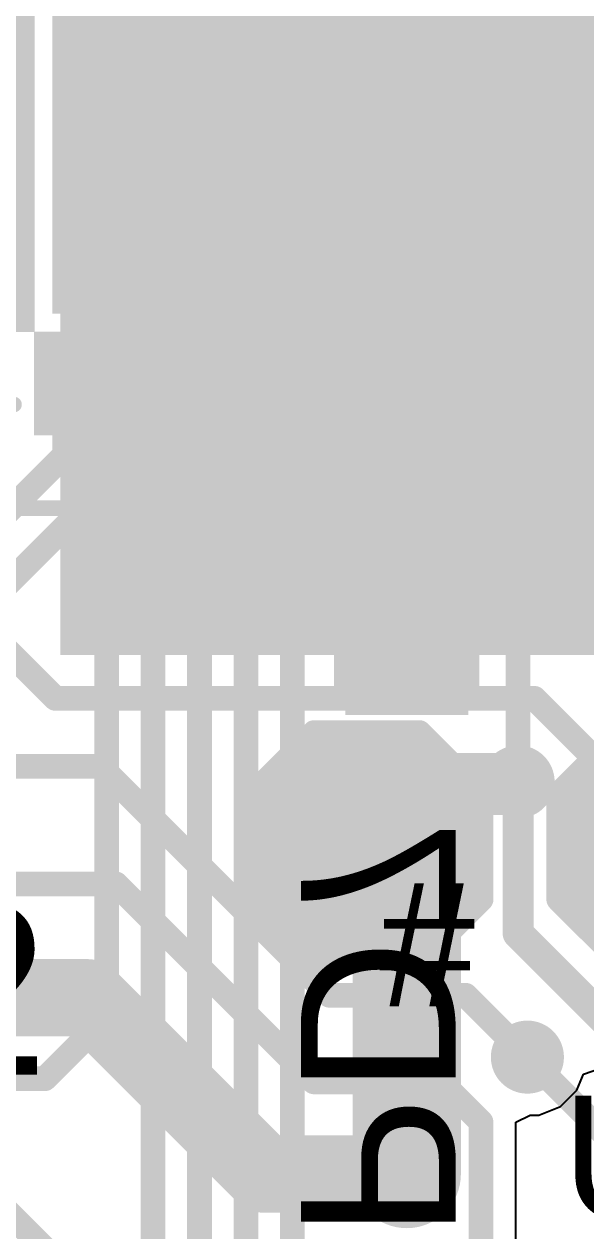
# Model space of a CAD drawing. Header units: millimetres. Extents: x -0.91 to 0.79, y -0.9 to 0.79.
# Drawn here: x -0.3237 to -0.1421, y -0.0762 to 0.314 of the extents above; entities that cross this region are included whole.
import ezdxf

# ---------------------------------------------------------------- set-up
doc = ezdxf.new("R2010")
doc.units = ezdxf.units.MM
doc.header["$MEASUREMENT"] = 0
for name, color, linetype in [('BottomLayer', 5, 'Continuous'), ('BottomOverlay', 54, 'Continuous'), ('BottomPaste', 16, 'Continuous'), ('BottomSolder', 6, 'Continuous'), ('TopLayer', 1, 'Continuous'), ('TopOverlay', 2, 'Continuous'), ('TopPaste', 8, 'Continuous'), ('TopSolder', 216, 'Continuous'), ('ViaHoleLayer', 16, 'Continuous')]:
    doc.layers.add(name, color=color, linetype=linetype)
doc.styles.add('Arial', font='', dxfattribs={"height": 0.2})
doc.styles.get('Arial').set_extended_font_data('Arial')

# ---------------------------------------------------------------- blocks, each defined once
blk = doc.blocks.new('48_QFN__6_6___8')
at = {"layer": 'TopLayer'}
for points in [[(-0.09252, 0.10039), (-0.09252, 0.12598), (-0.08071, 0.12598), (-0.08071, 0.10039)], [(-0.07677, 0.10039), (-0.07677, 0.12598), (-0.06496, 0.12598), (-0.06496, 0.10039)], [(-0.06102, 0.10039), (-0.06102, 0.12598), (-0.04921, 0.12598), (-0.04921, 0.10039)], [(-0.04528, 0.10039), (-0.04528, 0.12598), (-0.03346, 0.12598), (-0.03346, 0.10039)], [(-0.02953, 0.10039), (-0.02953, 0.12598), (-0.01772, 0.12598), (-0.01772, 0.10039)], [(-0.01378, 0.10039), (-0.01378, 0.12598), (-0.00197, 0.12598), (-0.00197, 0.10039)], [(0.00197, 0.10039), (0.00197, 0.12598), (0.01378, 0.12598), (0.01378, 0.10039)], [(0.01772, 0.10039), (0.01772, 0.12598), (0.02953, 0.12598), (0.02953, 0.10039)], [(0.03346, 0.10039), (0.03346, 0.12598), (0.04528, 0.12598), (0.04528, 0.10039)], [(0.04921, 0.10039), (0.04921, 0.12598), (0.06102, 0.12598), (0.06102, 0.10039)], [(0.06496, 0.10039), (0.06496, 0.12598), (0.07677, 0.12598), (0.07677, 0.10039)], [(0.08071, 0.10039), (0.08071, 0.12598), (0.09252, 0.12598), (0.09252, 0.10039)], [(-0.12598, 0.09252), (-0.10039, 0.09252), (-0.10039, 0.08071), (-0.12598, 0.08071)], [(0.10039, 0.09252), (0.12598, 0.09252), (0.12598, 0.08071), (0.10039, 0.08071)], [(0.08661, -0.08661), (-0.08661, -0.08661), (-0.08661, 0.08661), (0.08661, 0.08661)], [(-0.12598, 0.07677), (-0.10039, 0.07677), (-0.10039, 0.06496), (-0.12598, 0.06496)], [(0.10039, 0.07677), (0.12598, 0.07677), (0.12598, 0.06496), (0.10039, 0.06496)], [(-0.12598, 0.06102), (-0.10039, 0.06102), (-0.10039, 0.04921), (-0.12598, 0.04921)], [(0.10039, 0.06102), (0.12598, 0.06102), (0.12598, 0.04921), (0.10039, 0.04921)], [(-0.12598, 0.04528), (-0.10039, 0.04528), (-0.10039, 0.03346), (-0.12598, 0.03346)], [(0.10039, 0.04528), (0.12598, 0.04528), (0.12598, 0.03346), (0.10039, 0.03346)], [(-0.12598, 0.02953), (-0.10039, 0.02953), (-0.10039, 0.01772), (-0.12598, 0.01772)], [(0.10039, 0.02953), (0.12598, 0.02953), (0.12598, 0.01772), (0.10039, 0.01772)], [(-0.12598, 0.01378), (-0.10039, 0.01378), (-0.10039, 0.00197), (-0.12598, 0.00197)], [(0.10039, 0.01378), (0.12598, 0.01378), (0.12598, 0.00197), (0.10039, 0.00197)], [(-0.12598, -0.00197), (-0.10039, -0.00197), (-0.10039, -0.01378), (-0.12598, -0.01378)], [(0.10039, -0.00197), (0.12598, -0.00197), (0.12598, -0.01378), (0.10039, -0.01378)], [(-0.12598, -0.01772), (-0.10039, -0.01772), (-0.10039, -0.02953), (-0.12598, -0.02953)], [(0.10039, -0.01772), (0.12598, -0.01772), (0.12598, -0.02953), (0.10039, -0.02953)], [(-0.12598, -0.03346), (-0.10039, -0.03346), (-0.10039, -0.04528), (-0.12598, -0.04528)], [(0.10039, -0.03346), (0.12598, -0.03346), (0.12598, -0.04528), (0.10039, -0.04528)], [(-0.12598, -0.04921), (-0.10039, -0.04921), (-0.10039, -0.06102), (-0.12598, -0.06102)], [(0.10039, -0.04921), (0.12598, -0.04921), (0.12598, -0.06102), (0.10039, -0.06102)], [(-0.12598, -0.06496), (-0.10039, -0.06496), (-0.10039, -0.07677), (-0.12598, -0.07677)], [(0.10039, -0.06496), (0.12598, -0.06496), (0.12598, -0.07677), (0.10039, -0.07677)], [(-0.12598, -0.08071), (-0.10039, -0.08071), (-0.10039, -0.09252), (-0.12598, -0.09252)], [(0.10039, -0.08071), (0.12598, -0.08071), (0.12598, -0.09252), (0.10039, -0.09252)], [(-0.08071, -0.10039), (-0.08071, -0.12598), (-0.09252, -0.12598), (-0.09252, -0.10039)], [(-0.06496, -0.10039), (-0.06496, -0.12598), (-0.07677, -0.12598), (-0.07677, -0.10039)], [(-0.04921, -0.10039), (-0.04921, -0.12598), (-0.06102, -0.12598), (-0.06102, -0.10039)], [(-0.03346, -0.10039), (-0.03346, -0.12598), (-0.04528, -0.12598), (-0.04528, -0.10039)], [(-0.01772, -0.10039), (-0.01772, -0.12598), (-0.02953, -0.12598), (-0.02953, -0.10039)], [(-0.00197, -0.10039), (-0.00197, -0.12598), (-0.01378, -0.12598), (-0.01378, -0.10039)], [(0.01378, -0.10039), (0.01378, -0.12598), (0.00197, -0.12598), (0.00197, -0.10039)], [(0.02953, -0.10039), (0.02953, -0.12598), (0.01772, -0.12598), (0.01772, -0.10039)], [(0.04528, -0.10039), (0.04528, -0.12598), (0.03346, -0.12598), (0.03346, -0.10039)], [(0.06102, -0.10039), (0.06102, -0.12598), (0.04921, -0.12598), (0.04921, -0.10039)], [(0.07677, -0.10039), (0.07677, -0.12598), (0.06496, -0.12598), (0.06496, -0.10039)], [(0.09252, -0.10039), (0.09252, -0.12598), (0.08071, -0.12598), (0.08071, -0.10039)]]:
    blk.add_hatch(color=1, dxfattribs=at).paths.add_polyline_path(points)
at = {"layer": 'TopPaste'}
for points in [[(-0.09252, 0.10039), (-0.09252, 0.12598), (-0.08071, 0.12598), (-0.08071, 0.10039)], [(-0.07677, 0.10039), (-0.07677, 0.12598), (-0.06496, 0.12598), (-0.06496, 0.10039)], [(-0.06102, 0.10039), (-0.06102, 0.12598), (-0.04921, 0.12598), (-0.04921, 0.10039)], [(-0.04528, 0.10039), (-0.04528, 0.12598), (-0.03346, 0.12598), (-0.03346, 0.10039)], [(-0.02953, 0.10039), (-0.02953, 0.12598), (-0.01772, 0.12598), (-0.01772, 0.10039)], [(-0.01378, 0.10039), (-0.01378, 0.12598), (-0.00197, 0.12598), (-0.00197, 0.10039)], [(0.00197, 0.10039), (0.00197, 0.12598), (0.01378, 0.12598), (0.01378, 0.10039)], [(0.01772, 0.10039), (0.01772, 0.12598), (0.02953, 0.12598), (0.02953, 0.10039)], [(0.03346, 0.10039), (0.03346, 0.12598), (0.04528, 0.12598), (0.04528, 0.10039)], [(0.04921, 0.10039), (0.04921, 0.12598), (0.06102, 0.12598), (0.06102, 0.10039)], [(0.06496, 0.10039), (0.06496, 0.12598), (0.07677, 0.12598), (0.07677, 0.10039)], [(0.08071, 0.10039), (0.08071, 0.12598), (0.09252, 0.12598), (0.09252, 0.10039)], [(-0.12598, 0.09252), (-0.10039, 0.09252), (-0.10039, 0.08071), (-0.12598, 0.08071)], [(0.10039, 0.09252), (0.12598, 0.09252), (0.12598, 0.08071), (0.10039, 0.08071)], [(0.08661, -0.08661), (-0.08661, -0.08661), (-0.08661, 0.08661), (0.08661, 0.08661)], [(-0.12598, 0.07677), (-0.10039, 0.07677), (-0.10039, 0.06496), (-0.12598, 0.06496)], [(0.10039, 0.07677), (0.12598, 0.07677), (0.12598, 0.06496), (0.10039, 0.06496)], [(-0.12598, 0.06102), (-0.10039, 0.06102), (-0.10039, 0.04921), (-0.12598, 0.04921)], [(0.10039, 0.06102), (0.12598, 0.06102), (0.12598, 0.04921), (0.10039, 0.04921)], [(-0.12598, 0.04528), (-0.10039, 0.04528), (-0.10039, 0.03346), (-0.12598, 0.03346)], [(0.10039, 0.04528), (0.12598, 0.04528), (0.12598, 0.03346), (0.10039, 0.03346)], [(-0.12598, 0.02953), (-0.10039, 0.02953), (-0.10039, 0.01772), (-0.12598, 0.01772)], [(0.10039, 0.02953), (0.12598, 0.02953), (0.12598, 0.01772), (0.10039, 0.01772)], [(-0.12598, 0.01378), (-0.10039, 0.01378), (-0.10039, 0.00197), (-0.12598, 0.00197)], [(0.10039, 0.01378), (0.12598, 0.01378), (0.12598, 0.00197), (0.10039, 0.00197)], [(-0.12598, -0.00197), (-0.10039, -0.00197), (-0.10039, -0.01378), (-0.12598, -0.01378)], [(0.10039, -0.00197), (0.12598, -0.00197), (0.12598, -0.01378), (0.10039, -0.01378)], [(-0.12598, -0.01772), (-0.10039, -0.01772), (-0.10039, -0.02953), (-0.12598, -0.02953)], [(0.10039, -0.01772), (0.12598, -0.01772), (0.12598, -0.02953), (0.10039, -0.02953)], [(-0.12598, -0.03346), (-0.10039, -0.03346), (-0.10039, -0.04528), (-0.12598, -0.04528)], [(0.10039, -0.03346), (0.12598, -0.03346), (0.12598, -0.04528), (0.10039, -0.04528)], [(-0.12598, -0.04921), (-0.10039, -0.04921), (-0.10039, -0.06102), (-0.12598, -0.06102)], [(0.10039, -0.04921), (0.12598, -0.04921), (0.12598, -0.06102), (0.10039, -0.06102)], [(-0.12598, -0.06496), (-0.10039, -0.06496), (-0.10039, -0.07677), (-0.12598, -0.07677)], [(0.10039, -0.06496), (0.12598, -0.06496), (0.12598, -0.07677), (0.10039, -0.07677)], [(-0.12598, -0.08071), (-0.10039, -0.08071), (-0.10039, -0.09252), (-0.12598, -0.09252)], [(0.10039, -0.08071), (0.12598, -0.08071), (0.12598, -0.09252), (0.10039, -0.09252)], [(-0.08071, -0.10039), (-0.08071, -0.12598), (-0.09252, -0.12598), (-0.09252, -0.10039)], [(-0.06496, -0.10039), (-0.06496, -0.12598), (-0.07677, -0.12598), (-0.07677, -0.10039)], [(-0.04921, -0.10039), (-0.04921, -0.12598), (-0.06102, -0.12598), (-0.06102, -0.10039)], [(-0.03346, -0.10039), (-0.03346, -0.12598), (-0.04528, -0.12598), (-0.04528, -0.10039)], [(-0.01772, -0.10039), (-0.01772, -0.12598), (-0.02953, -0.12598), (-0.02953, -0.10039)], [(-0.00197, -0.10039), (-0.00197, -0.12598), (-0.01378, -0.12598), (-0.01378, -0.10039)], [(0.01378, -0.10039), (0.01378, -0.12598), (0.00197, -0.12598), (0.00197, -0.10039)], [(0.02953, -0.10039), (0.02953, -0.12598), (0.01772, -0.12598), (0.01772, -0.10039)], [(0.04528, -0.10039), (0.04528, -0.12598), (0.03346, -0.12598), (0.03346, -0.10039)], [(0.06102, -0.10039), (0.06102, -0.12598), (0.04921, -0.12598), (0.04921, -0.10039)], [(0.07677, -0.10039), (0.07677, -0.12598), (0.06496, -0.12598), (0.06496, -0.10039)], [(0.09252, -0.10039), (0.09252, -0.12598), (0.08071, -0.12598), (0.08071, -0.10039)]]:
    blk.add_hatch(color=8, dxfattribs=at).paths.add_polyline_path(points)
at = {"layer": 'TopSolder'}
for points in [[(-0.09652, 0.09639), (-0.09652, 0.12998), (-0.07671, 0.12998), (-0.07671, 0.09639)], [(-0.08077, 0.09639), (-0.08077, 0.12998), (-0.06096, 0.12998), (-0.06096, 0.09639)], [(-0.06502, 0.09639), (-0.06502, 0.12998), (-0.04521, 0.12998), (-0.04521, 0.09639)], [(-0.04928, 0.09639), (-0.04928, 0.12998), (-0.02946, 0.12998), (-0.02946, 0.09639)], [(-0.03353, 0.09639), (-0.03353, 0.12998), (-0.01372, 0.12998), (-0.01372, 0.09639)], [(-0.01778, 0.09639), (-0.01778, 0.12998), (0.00203, 0.12998), (0.00203, 0.09639)], [(-0.00203, 0.09639), (-0.00203, 0.12998), (0.01778, 0.12998), (0.01778, 0.09639)], [(0.01372, 0.09639), (0.01372, 0.12998), (0.03353, 0.12998), (0.03353, 0.09639)], [(0.02946, 0.09639), (0.02946, 0.12998), (0.04928, 0.12998), (0.04928, 0.09639)], [(0.04521, 0.09639), (0.04521, 0.12998), (0.06502, 0.12998), (0.06502, 0.09639)], [(0.06096, 0.09639), (0.06096, 0.12998), (0.08077, 0.12998), (0.08077, 0.09639)], [(0.07671, 0.09639), (0.07671, 0.12998), (0.09652, 0.12998), (0.09652, 0.09639)], [(-0.12998, 0.09652), (-0.09639, 0.09652), (-0.09639, 0.07671), (-0.12998, 0.07671)], [(0.09639, 0.09652), (0.12998, 0.09652), (0.12998, 0.07671), (0.09639, 0.07671)], [(0.09061, -0.09061), (-0.09061, -0.09061), (-0.09061, 0.09061), (0.09061, 0.09061)], [(-0.12998, 0.08077), (-0.09639, 0.08077), (-0.09639, 0.06096), (-0.12998, 0.06096)], [(0.09639, 0.08077), (0.12998, 0.08077), (0.12998, 0.06096), (0.09639, 0.06096)], [(-0.12998, 0.06502), (-0.09639, 0.06502), (-0.09639, 0.04521), (-0.12998, 0.04521)], [(0.09639, 0.06502), (0.12998, 0.06502), (0.12998, 0.04521), (0.09639, 0.04521)], [(-0.12998, 0.04928), (-0.09639, 0.04928), (-0.09639, 0.02946), (-0.12998, 0.02946)], [(0.09639, 0.04928), (0.12998, 0.04928), (0.12998, 0.02946), (0.09639, 0.02946)], [(-0.12998, 0.03353), (-0.09639, 0.03353), (-0.09639, 0.01372), (-0.12998, 0.01372)], [(0.09639, 0.03353), (0.12998, 0.03353), (0.12998, 0.01372), (0.09639, 0.01372)], [(-0.12998, 0.01778), (-0.09639, 0.01778), (-0.09639, -0.00203), (-0.12998, -0.00203)], [(0.09639, 0.01778), (0.12998, 0.01778), (0.12998, -0.00203), (0.09639, -0.00203)], [(-0.12998, 0.00203), (-0.09639, 0.00203), (-0.09639, -0.01778), (-0.12998, -0.01778)], [(0.09639, 0.00203), (0.12998, 0.00203), (0.12998, -0.01778), (0.09639, -0.01778)], [(-0.12998, -0.01372), (-0.09639, -0.01372), (-0.09639, -0.03353), (-0.12998, -0.03353)], [(0.09639, -0.01372), (0.12998, -0.01372), (0.12998, -0.03353), (0.09639, -0.03353)], [(-0.12998, -0.02946), (-0.09639, -0.02946), (-0.09639, -0.04928), (-0.12998, -0.04928)], [(0.09639, -0.02946), (0.12998, -0.02946), (0.12998, -0.04928), (0.09639, -0.04928)], [(-0.12998, -0.04521), (-0.09639, -0.04521), (-0.09639, -0.06502), (-0.12998, -0.06502)], [(0.09639, -0.04521), (0.12998, -0.04521), (0.12998, -0.06502), (0.09639, -0.06502)], [(-0.12998, -0.06096), (-0.09639, -0.06096), (-0.09639, -0.08077), (-0.12998, -0.08077)], [(0.09639, -0.06096), (0.12998, -0.06096), (0.12998, -0.08077), (0.09639, -0.08077)], [(-0.12998, -0.07671), (-0.09639, -0.07671), (-0.09639, -0.09652), (-0.12998, -0.09652)], [(0.09639, -0.07671), (0.12998, -0.07671), (0.12998, -0.09652), (0.09639, -0.09652)], [(-0.07671, -0.09639), (-0.07671, -0.12998), (-0.09652, -0.12998), (-0.09652, -0.09639)], [(-0.06096, -0.09639), (-0.06096, -0.12998), (-0.08077, -0.12998), (-0.08077, -0.09639)], [(-0.04521, -0.09639), (-0.04521, -0.12998), (-0.06502, -0.12998), (-0.06502, -0.09639)], [(-0.02946, -0.09639), (-0.02946, -0.12998), (-0.04928, -0.12998), (-0.04928, -0.09639)], [(-0.01372, -0.09639), (-0.01372, -0.12998), (-0.03353, -0.12998), (-0.03353, -0.09639)], [(0.00203, -0.09639), (0.00203, -0.12998), (-0.01778, -0.12998), (-0.01778, -0.09639)], [(0.01778, -0.09639), (0.01778, -0.12998), (-0.00203, -0.12998), (-0.00203, -0.09639)], [(0.03353, -0.09639), (0.03353, -0.12998), (0.01372, -0.12998), (0.01372, -0.09639)], [(0.04928, -0.09639), (0.04928, -0.12998), (0.02946, -0.12998), (0.02946, -0.09639)], [(0.06502, -0.09639), (0.06502, -0.12998), (0.04521, -0.12998), (0.04521, -0.09639)], [(0.08077, -0.09639), (0.08077, -0.12998), (0.06096, -0.12998), (0.06096, -0.09639)], [(0.09652, -0.09639), (0.09652, -0.12998), (0.07671, -0.12998), (0.07671, -0.09639)]]:
    blk.add_hatch(color=216, dxfattribs=at).paths.add_polyline_path(points)
at = {"layer": 'TopOverlay'}
for points, const_width in [([(-0.12, 0.103), (-0.12, 0.12)], 0.005), ([(-0.103, 0.12), (-0.12, 0.12)], 0.005), ([(0.12, 0.12), (0.103, 0.12)], 0.005), ([(0.12, 0.103), (0.12, 0.12)], 0.005), ([(-0.139, 0.082), (-0.139, 0.092)], 0.00787), ([(-0.134, 0.087), (-0.139, 0.092)], 0.00787), ([(-0.139, 0.082), (-0.134, 0.087)], 0.00787), ([(-0.12, -0.12), (-0.12, -0.103)], 0.005), ([(0.12, -0.12), (0.12, -0.103)], 0.005), ([(-0.103, -0.12), (-0.12, -0.12)], 0.005), ([(0.12, -0.12), (0.103, -0.12)], 0.005)]:
    blk.add_lwpolyline(points, dxfattribs=dict(at, const_width=const_width))
for points, const_width in [([(-0.12125, 0.12, 1), (-0.11875, 0.12, 1)], 0.0025), ([(-0.12125, 0.12, 1), (-0.11875, 0.12, 1)], 0.0025), ([(-0.10425, 0.12, 1), (-0.10175, 0.12, 1)], 0.0025), ([(0.10175, 0.12, 1), (0.10425, 0.12, 1)], 0.0025), ([(0.11875, 0.12, 1), (0.12125, 0.12, 1)], 0.0025), ([(0.11875, 0.12, 1), (0.12125, 0.12, 1)], 0.0025), ([(-0.12125, 0.103, 1), (-0.11875, 0.103, 1)], 0.0025), ([(0.11875, 0.103, 1), (0.12125, 0.103, 1)], 0.0025), ([(-0.14097, 0.092, 1), (-0.13703, 0.092, 1)], 0.00394), ([(-0.14097, 0.092, 1), (-0.13703, 0.092, 1)], 0.00394), ([(-0.13597, 0.087, 1), (-0.13203, 0.087, 1)], 0.00394), ([(-0.13597, 0.087, 1), (-0.13203, 0.087, 1)], 0.00394), ([(-0.14097, 0.082, 1), (-0.13703, 0.082, 1)], 0.00394), ([(-0.14097, 0.082, 1), (-0.13703, 0.082, 1)], 0.00394), ([(-0.12125, -0.103, 1), (-0.11875, -0.103, 1)], 0.0025), ([(0.11875, -0.103, 1), (0.12125, -0.103, 1)], 0.0025), ([(-0.12125, -0.12, 1), (-0.11875, -0.12, 1)], 0.0025), ([(-0.12125, -0.12, 1), (-0.11875, -0.12, 1)], 0.0025), ([(-0.10425, -0.12, 1), (-0.10175, -0.12, 1)], 0.0025), ([(0.10175, -0.12, 1), (0.10425, -0.12, 1)], 0.0025), ([(0.11875, -0.12, 1), (0.12125, -0.12, 1)], 0.0025), ([(0.11875, -0.12, 1), (0.12125, -0.12, 1)], 0.0025)]:
    blk.add_lwpolyline(points, format="xyb", close=True, dxfattribs=dict(at, const_width=const_width))
blk = doc.blocks.new('T__________B_46')
at = {"layer": 'BottomLayer'}
blk.add_hatch(color=5, dxfattribs=at).paths.add_polyline_path([(0.015, 0.03), (-0.015, 0.03), (-0.03, 0.015), (-0.03, -0.015), (-0.015, -0.03), (0.015, -0.03), (0.03, -0.015), (0.03, 0.015)])
at = {"layer": 'BottomPaste'}
blk.add_hatch(color=16, dxfattribs=at).paths.add_polyline_path([(0.015, 0.03), (-0.015, 0.03), (-0.03, 0.015), (-0.03, -0.015), (-0.015, -0.03), (0.015, -0.03), (0.03, -0.015), (0.03, 0.015)])
at = {"layer": 'BottomSolder'}
blk.add_hatch(color=6, dxfattribs=at).paths.add_polyline_path([(0.017, 0.034), (-0.017, 0.034), (-0.034, 0.017), (-0.034, -0.017), (-0.017, -0.034), (0.017, -0.034), (0.034, -0.017), (0.034, 0.017)])
at = {"layer": 'BottomOverlay', "const_width": 0.00787}
for points in [[(-0.017, 0.037), (-0.037, 0.017)], [(0.017, 0.037), (-0.017, 0.037)], [(0.017, 0.037), (-0.017, 0.037)], [(0.037, 0.017), (0.017, 0.037)], [(-0.037, 0.017), (-0.037, -0.017)], [(0.037, 0.017), (0.037, -0.017)], [(-0.017, -0.037), (-0.037, -0.017)], [(0.037, -0.017), (0.017, -0.037)], [(0.017, -0.037), (-0.017, -0.037)], [(0.017, -0.037), (-0.017, -0.037)]]:
    blk.add_lwpolyline(points, dxfattribs=at)
at = {"layer": 'BottomOverlay', "const_width": 0.00394}
for points in [[(-0.01897, 0.037, 1), (-0.01503, 0.037, 1)], [(-0.01897, 0.037, 1), (-0.01503, 0.037, 1)], [(-0.01897, 0.037, 1), (-0.01503, 0.037, 1)], [(0.01503, 0.037, 1), (0.01897, 0.037, 1)], [(0.01503, 0.037, 1), (0.01897, 0.037, 1)], [(0.01503, 0.037, 1), (0.01897, 0.037, 1)], [(-0.03897, 0.017, 1), (-0.03503, 0.017, 1)], [(-0.03897, 0.017, 1), (-0.03503, 0.017, 1)], [(0.03503, 0.017, 1), (0.03897, 0.017, 1)], [(0.03503, 0.017, 1), (0.03897, 0.017, 1)], [(-0.03897, -0.017, 1), (-0.03503, -0.017, 1)], [(-0.03897, -0.017, 1), (-0.03503, -0.017, 1)], [(0.03503, -0.017, 1), (0.03897, -0.017, 1)], [(0.03503, -0.017, 1), (0.03897, -0.017, 1)], [(-0.01897, -0.037, 1), (-0.01503, -0.037, 1)], [(-0.01897, -0.037, 1), (-0.01503, -0.037, 1)], [(-0.01897, -0.037, 1), (-0.01503, -0.037, 1)], [(0.01503, -0.037, 1), (0.01897, -0.037, 1)], [(0.01503, -0.037, 1), (0.01897, -0.037, 1)], [(0.01503, -0.037, 1), (0.01897, -0.037, 1)]]:
    blk.add_lwpolyline(points, format="xyb", close=True, dxfattribs=at)
blk = doc.blocks.new('T__________B_47')
at = {"layer": 'BottomLayer'}
blk.add_hatch(color=5, dxfattribs=at).paths.add_polyline_path([(0.015, 0.03), (-0.015, 0.03), (-0.03, 0.015), (-0.03, -0.015), (-0.015, -0.03), (0.015, -0.03), (0.03, -0.015), (0.03, 0.015)])
at = {"layer": 'BottomPaste'}
blk.add_hatch(color=16, dxfattribs=at).paths.add_polyline_path([(0.015, 0.03), (-0.015, 0.03), (-0.03, 0.015), (-0.03, -0.015), (-0.015, -0.03), (0.015, -0.03), (0.03, -0.015), (0.03, 0.015)])
at = {"layer": 'BottomSolder'}
blk.add_hatch(color=6, dxfattribs=at).paths.add_polyline_path([(0.017, 0.034), (-0.017, 0.034), (-0.034, 0.017), (-0.034, -0.017), (-0.017, -0.034), (0.017, -0.034), (0.034, -0.017), (0.034, 0.017)])
at = {"layer": 'BottomOverlay', "const_width": 0.00787}
for points in [[(-0.037, 0.017), (-0.017, 0.037)], [(0.017, 0.037), (-0.017, 0.037)], [(0.017, 0.037), (-0.017, 0.037)], [(0.037, 0.017), (0.017, 0.037)], [(-0.037, -0.017), (-0.037, 0.017)], [(0.037, -0.017), (0.037, 0.017)], [(-0.017, -0.037), (-0.037, -0.017)], [(0.017, -0.037), (0.037, -0.017)], [(0.017, -0.037), (-0.017, -0.037)], [(0.017, -0.037), (-0.017, -0.037)]]:
    blk.add_lwpolyline(points, dxfattribs=at)
at = {"layer": 'BottomOverlay', "const_width": 0.00394}
for points in [[(-0.01897, 0.037, 1), (-0.01503, 0.037, 1)], [(-0.01897, 0.037, 1), (-0.01503, 0.037, 1)], [(-0.01897, 0.037, 1), (-0.01503, 0.037, 1)], [(0.01503, 0.037, 1), (0.01897, 0.037, 1)], [(0.01503, 0.037, 1), (0.01897, 0.037, 1)], [(0.01503, 0.037, 1), (0.01897, 0.037, 1)], [(-0.03897, 0.017, 1), (-0.03503, 0.017, 1)], [(-0.03897, 0.017, 1), (-0.03503, 0.017, 1)], [(0.03503, 0.017, 1), (0.03897, 0.017, 1)], [(0.03503, 0.017, 1), (0.03897, 0.017, 1)], [(-0.03897, -0.017, 1), (-0.03503, -0.017, 1)], [(-0.03897, -0.017, 1), (-0.03503, -0.017, 1)], [(0.03503, -0.017, 1), (0.03897, -0.017, 1)], [(0.03503, -0.017, 1), (0.03897, -0.017, 1)], [(-0.01897, -0.037, 1), (-0.01503, -0.037, 1)], [(-0.01897, -0.037, 1), (-0.01503, -0.037, 1)], [(-0.01897, -0.037, 1), (-0.01503, -0.037, 1)], [(0.01503, -0.037, 1), (0.01897, -0.037, 1)], [(0.01503, -0.037, 1), (0.01897, -0.037, 1)], [(0.01503, -0.037, 1), (0.01897, -0.037, 1)]]:
    blk.add_lwpolyline(points, format="xyb", close=True, dxfattribs=at)
blk = doc.blocks.new('C___0603_74')
at = {"layer": 'TopLayer'}
for points in [[(-0.015, 0.0175), (-0.015, -0.0175), (-0.045, -0.0175), (-0.045, 0.0175)], [(0.045, 0.0175), (0.045, -0.0175), (0.015, -0.0175), (0.015, 0.0175)]]:
    blk.add_hatch(color=1, dxfattribs=at).paths.add_polyline_path(points)
at = {"layer": 'TopPaste'}
for points in [[(-0.015, 0.0175), (-0.015, -0.0175), (-0.045, -0.0175), (-0.045, 0.0175)], [(0.045, 0.0175), (0.045, -0.0175), (0.015, -0.0175), (0.015, 0.0175)]]:
    blk.add_hatch(color=8, dxfattribs=at).paths.add_polyline_path(points)
at = {"layer": 'TopSolder'}
for points in [[(-0.01264, 0.01986), (-0.01264, -0.01986), (-0.04736, -0.01986), (-0.04736, 0.01986)], [(0.04736, 0.01986), (0.04736, -0.01986), (0.01264, -0.01986), (0.01264, 0.01986)]]:
    blk.add_hatch(color=216, dxfattribs=at).paths.add_polyline_path(points)
at = {"layer": 'TopOverlay', "const_width": 0.005}
for points in [[(-0.049, -0.021), (-0.049, 0.021)], [(-0.018, 0.021), (-0.049, 0.021)], [(0.049, 0.021), (0.018, 0.021)], [(0.049, -0.021), (0.049, 0.021)], [(-0.018, -0.021), (-0.049, -0.021)], [(0.049, -0.021), (0.018, -0.021)]]:
    blk.add_lwpolyline(points, dxfattribs=at)
at = {"layer": 'TopOverlay', "const_width": 0.0025}
for points in [[(-0.05025, 0.021, 1), (-0.04775, 0.021, 1)], [(-0.05025, 0.021, 1), (-0.04775, 0.021, 1)], [(-0.01925, 0.021, 1), (-0.01675, 0.021, 1)], [(0.01675, 0.021, 1), (0.01925, 0.021, 1)], [(0.04775, 0.021, 1), (0.05025, 0.021, 1)], [(0.04775, 0.021, 1), (0.05025, 0.021, 1)], [(-0.05025, -0.021, 1), (-0.04775, -0.021, 1)], [(-0.05025, -0.021, 1), (-0.04775, -0.021, 1)], [(-0.01925, -0.021, 1), (-0.01675, -0.021, 1)], [(0.01675, -0.021, 1), (0.01925, -0.021, 1)], [(0.04775, -0.021, 1), (0.05025, -0.021, 1)], [(0.04775, -0.021, 1), (0.05025, -0.021, 1)]]:
    blk.add_lwpolyline(points, format="xyb", close=True, dxfattribs=at)
blk = doc.blocks.new('UCD_220_F_10__D___B_84')
at = {"layer": 'BottomLayer'}
blk.add_hatch(color=5, dxfattribs=at).paths.add_polyline_path([(0.07874, 0.04921), (0.23622, 0.04921), (0.23622, -0.04921), (0.07874, -0.04921)])
at = {"layer": 'BottomPaste'}
blk.add_hatch(color=16, dxfattribs=at).paths.add_polyline_path([(0.07874, 0.04921), (0.23622, 0.04921), (0.23622, -0.04921), (0.07874, -0.04921)])
at = {"layer": 'BottomSolder'}
blk.add_hatch(color=6, dxfattribs=at).paths.add_polyline_path([(0.07474, 0.05321), (0.24022, 0.05321), (0.24022, -0.05321), (0.07474, -0.05321)])
at = {"layer": 'BottomOverlay', "const_width": 0.005}
blk.add_lwpolyline([(0.202, -0.205), (0.202, -0.059)], dxfattribs=at)
at = {"layer": 'BottomOverlay', "const_width": 0.0025}
blk.add_lwpolyline([(0.20075, -0.059, 1), (0.20325, -0.059, 1)], format="xyb", close=True, dxfattribs=at)

msp = doc.modelspace()

# ---------------------------------------------------------------- hatches: boundary and pattern name
at = {"layer": 'BottomLayer'}
msp.add_hatch(color=5, dxfattribs=at).paths.add_polyline_path([(-0.312, 0.11), (-0.035, 0.11), (-0.035, 0.391), (-0.312, 0.391)])
h = msp.add_hatch(color=5, dxfattribs=at)
edge = h.paths.add_edge_path()
edge.add_arc((-0.28992, 0.28633), 0.01181, 0, 360)
h = msp.add_hatch(color=5, dxfattribs=at)
edge = h.paths.add_edge_path()
edge.add_arc((-0.24692, 0.28633), 0.01181, 0, 360)
h = msp.add_hatch(color=5, dxfattribs=at)
edge = h.paths.add_edge_path()
edge.add_arc((-0.20392, 0.28633), 0.01181, 0, 360)
h = msp.add_hatch(color=5, dxfattribs=at)
edge = h.paths.add_edge_path()
edge.add_arc((-0.16092, 0.28633), 0.01181, 0, 360)
h = msp.add_hatch(color=5, dxfattribs=at)
edge = h.paths.add_edge_path()
edge.add_arc((-0.28992, 0.241), 0.01181, 0, 360)
h = msp.add_hatch(color=5, dxfattribs=at)
edge = h.paths.add_edge_path()
edge.add_arc((-0.24692, 0.241), 0.01181, 0, 360)
h = msp.add_hatch(color=5, dxfattribs=at)
edge = h.paths.add_edge_path()
edge.add_arc((-0.20392, 0.241), 0.01181, 0, 360)
h = msp.add_hatch(color=5, dxfattribs=at)
edge = h.paths.add_edge_path()
edge.add_arc((-0.16092, 0.241), 0.01181, 0, 360)
h = msp.add_hatch(color=5, dxfattribs=at)
edge = h.paths.add_edge_path()
edge.add_arc((-0.164, 0.069), 0.01181, 0, 360)
h = msp.add_hatch(color=5, dxfattribs=at)
edge = h.paths.add_edge_path()
edge.add_arc((-0.161, -0.02), 0.01181, 0, 360)
h = msp.add_hatch(color=5, dxfattribs=at)
edge = h.paths.add_edge_path()
edge.add_arc((-0.2, -0.05781), 0.01181, 0, 360)
at = {"layer": 'TopLayer'}
h = msp.add_hatch(color=1, dxfattribs=at)
edge = h.paths.add_edge_path()
edge.add_arc((-0.28992, 0.28633), 0.01181, 0, 360)
h = msp.add_hatch(color=1, dxfattribs=at)
edge = h.paths.add_edge_path()
edge.add_arc((-0.24692, 0.28633), 0.01181, 0, 360)
h = msp.add_hatch(color=1, dxfattribs=at)
edge = h.paths.add_edge_path()
edge.add_arc((-0.20392, 0.28633), 0.01181, 0, 360)
h = msp.add_hatch(color=1, dxfattribs=at)
edge = h.paths.add_edge_path()
edge.add_arc((-0.16092, 0.28633), 0.01181, 0, 360)
h = msp.add_hatch(color=1, dxfattribs=at)
edge = h.paths.add_edge_path()
edge.add_arc((-0.28992, 0.241), 0.01181, 0, 360)
h = msp.add_hatch(color=1, dxfattribs=at)
edge = h.paths.add_edge_path()
edge.add_arc((-0.24692, 0.241), 0.01181, 0, 360)
h = msp.add_hatch(color=1, dxfattribs=at)
edge = h.paths.add_edge_path()
edge.add_arc((-0.20392, 0.241), 0.01181, 0, 360)
h = msp.add_hatch(color=1, dxfattribs=at)
edge = h.paths.add_edge_path()
edge.add_arc((-0.16092, 0.241), 0.01181, 0, 360)
h = msp.add_hatch(color=1, dxfattribs=at)
edge = h.paths.add_edge_path()
edge.add_arc((-0.164, 0.069), 0.01181, 0, 360)
h = msp.add_hatch(color=1, dxfattribs=at)
edge = h.paths.add_edge_path()
edge.add_arc((-0.161, -0.02), 0.01181, 0, 360)
h = msp.add_hatch(color=1, dxfattribs=at)
edge = h.paths.add_edge_path()
edge.add_arc((-0.2, -0.05781), 0.01181, 0, 360)
at = {"layer": 'ViaHoleLayer'}
h = msp.add_hatch(color=16, dxfattribs=at)
edge = h.paths.add_edge_path()
edge.add_arc((-0.28992, 0.28633), 0.00591, 0, 360)
h = msp.add_hatch(color=16, dxfattribs=at)
edge = h.paths.add_edge_path()
edge.add_arc((-0.24692, 0.28633), 0.00591, 0, 360)
h = msp.add_hatch(color=16, dxfattribs=at)
edge = h.paths.add_edge_path()
edge.add_arc((-0.20392, 0.28633), 0.00591, 0, 360)
h = msp.add_hatch(color=16, dxfattribs=at)
edge = h.paths.add_edge_path()
edge.add_arc((-0.16092, 0.28633), 0.00591, 0, 360)
h = msp.add_hatch(color=16, dxfattribs=at)
edge = h.paths.add_edge_path()
edge.add_arc((-0.28992, 0.241), 0.00591, 0, 360)
h = msp.add_hatch(color=16, dxfattribs=at)
edge = h.paths.add_edge_path()
edge.add_arc((-0.24692, 0.241), 0.00591, 0, 360)
h = msp.add_hatch(color=16, dxfattribs=at)
edge = h.paths.add_edge_path()
edge.add_arc((-0.20392, 0.241), 0.00591, 0, 360)
h = msp.add_hatch(color=16, dxfattribs=at)
edge = h.paths.add_edge_path()
edge.add_arc((-0.16092, 0.241), 0.00591, 0, 360)
h = msp.add_hatch(color=16, dxfattribs=at)
edge = h.paths.add_edge_path()
edge.add_arc((-0.164, 0.069), 0.00591, 0, 360)
h = msp.add_hatch(color=16, dxfattribs=at)
edge = h.paths.add_edge_path()
edge.add_arc((-0.161, -0.02), 0.00591, 0, 360)
h = msp.add_hatch(color=16, dxfattribs=at)
edge = h.paths.add_edge_path()
edge.add_arc((-0.2, -0.05781), 0.00591, 0, 360)

# ---------------------------------------------------------------- linework, layer by layer
at = {"layer": 'BottomLayer'}
for p, q in [((-0.14505, -0.03066), (-0.1429, -0.02547)), ((-0.1429, -0.02547), (-0.13757, -0.02373)), ((-0.15034, -0.03595), (-0.14505, -0.03066)), ((-0.16476, -0.04099), (-0.16012, -0.03881)), ((-0.16012, -0.03881), (-0.15726, -0.03881)), ((-0.15726, -0.03881), (-0.15034, -0.03595)), ((-0.16478, -0.04343), (-0.16476, -0.04099)), ((-0.16478, -0.08665), (-0.16478, -0.04343))]:
    msp.add_line(p, q, dxfattribs=at)
for points, const_width in [([(-0.33855, 0.121), (-0.31356, 0.096)], 0.008), ([(-0.31356, 0.096), (-0.15874, 0.096)], 0.008), ([(-0.15874, 0.096), (-0.11392, 0.05118)], 0.008), ([(-0.20378, 0.048), (-0.18347, 0.06831)], 0.02), ([(-0.18347, 0.06831), (-0.16469, 0.06831)], 0.02), ([(-0.16469, 0.06831), (-0.164, 0.069)], 0.02), ([(-0.33768, 0.074), (-0.299, 0.074)], 0.008), ([(-0.299, 0.074), (-0.225, 0)], 0.008), ([(-0.164, 0.02), (-0.164, 0.069)], 0.01), ([(-0.21292, 0.048), (-0.20378, 0.048)], 0.02), ([(-0.33768, 0.036), (-0.294, 0.036)], 0.008), ([(-0.294, 0.036), (-0.23, -0.028)], 0.008), ([(-0.164, 0.02), (-0.107, -0.037)], 0.01), ([(-0.33768, -0.00081), (-0.30319, -0.00081)], 0.025), ([(-0.30319, -0.00081), (-0.24619, -0.05781)], 0.025), ([(-0.225, 0), (-0.181, 0)], 0.008), ([(-0.181, 0), (-0.161, -0.02)], 0.008), ([(-0.23, -0.028), (-0.189, -0.028)], 0.008), ([(-0.189, -0.028), (-0.176, -0.041)], 0.008), ([(-0.176, -0.19392), (-0.176, -0.041)], 0.008), ([(-0.24619, -0.05781), (-0.2, -0.05781)], 0.025)]:
    msp.add_lwpolyline(points, dxfattribs=dict(at, const_width=const_width))
for points, const_width in [([(-0.31556, 0.096, 1), (-0.31156, 0.096, 1)], 0.004), ([(-0.31556, 0.096, 1), (-0.31156, 0.096, 1)], 0.004), ([(-0.16074, 0.096, 1), (-0.15674, 0.096, 1)], 0.004), ([(-0.16074, 0.096, 1), (-0.15674, 0.096, 1)], 0.004), ([(-0.18847, 0.06831, 1), (-0.17847, 0.06831, 1)], 0.01), ([(-0.18847, 0.06831, 1), (-0.17847, 0.06831, 1)], 0.01), ([(-0.16969, 0.06831, 1), (-0.15969, 0.06831, 1)], 0.01), ([(-0.16969, 0.06831, 1), (-0.15969, 0.06831, 1)], 0.01), ([(-0.169, 0.069, 1), (-0.159, 0.069, 1)], 0.01), ([(-0.301, 0.074, 1), (-0.297, 0.074, 1)], 0.004), ([(-0.301, 0.074, 1), (-0.297, 0.074, 1)], 0.004), ([(-0.1665, 0.069, 1), (-0.1615, 0.069, 1)], 0.005), ([(-0.21792, 0.048, 1), (-0.20792, 0.048, 1)], 0.01), ([(-0.20878, 0.048, 1), (-0.19878, 0.048, 1)], 0.01), ([(-0.20878, 0.048, 1), (-0.19878, 0.048, 1)], 0.01), ([(-0.296, 0.036, 1), (-0.292, 0.036, 1)], 0.004), ([(-0.296, 0.036, 1), (-0.292, 0.036, 1)], 0.004), ([(-0.1665, 0.02, 1), (-0.1615, 0.02, 1)], 0.005), ([(-0.1665, 0.02, 1), (-0.1615, 0.02, 1)], 0.005), ([(-0.30944, -0.00081, 1), (-0.29694, -0.00081, 1)], 0.0125), ([(-0.30944, -0.00081, 1), (-0.29694, -0.00081, 1)], 0.0125), ([(-0.227, 0, 1), (-0.223, 0, 1)], 0.004), ([(-0.227, 0, 1), (-0.223, 0, 1)], 0.004), ([(-0.183, 0, 1), (-0.179, 0, 1)], 0.004), ([(-0.183, 0, 1), (-0.179, 0, 1)], 0.004), ([(-0.163, -0.02, 1), (-0.159, -0.02, 1)], 0.004), ([(-0.232, -0.028, 1), (-0.228, -0.028, 1)], 0.004), ([(-0.232, -0.028, 1), (-0.228, -0.028, 1)], 0.004), ([(-0.191, -0.028, 1), (-0.187, -0.028, 1)], 0.004), ([(-0.191, -0.028, 1), (-0.187, -0.028, 1)], 0.004), ([(-0.178, -0.041, 1), (-0.174, -0.041, 1)], 0.004), ([(-0.178, -0.041, 1), (-0.174, -0.041, 1)], 0.004), ([(-0.25244, -0.05781, 1), (-0.23994, -0.05781, 1)], 0.0125), ([(-0.25244, -0.05781, 1), (-0.23994, -0.05781, 1)], 0.0125), ([(-0.20625, -0.05781, 1), (-0.19375, -0.05781, 1)], 0.0125)]:
    msp.add_lwpolyline(points, format="xyb", close=True, dxfattribs=dict(at, const_width=const_width))
at = {"layer": 'TopLayer'}
for points, const_width in [([(-0.31054, 0.17476), (-0.31054, 0.19781)], 0.008), ([(-0.29479, 0.16721), (-0.29479, 0.19781)], 0.008), ([(-0.27904, 0.15763), (-0.27904, 0.19781)], 0.008), ([(-0.26329, 0.15216), (-0.26329, 0.19781)], 0.008), ([(-0.24754, 0.1467), (-0.24754, 0.19781)], 0.008), ([(-0.2318, 0.14123), (-0.2318, 0.19781)], 0.008), ([(-0.21605, 0.13577), (-0.21605, 0.19781)], 0.008), ([(-0.2003, 0.1083), (-0.2003, 0.19781)], 0.008), ([(-0.18455, 0.14763), (-0.18455, 0.19781)], 0.008), ([(-0.1688, 0.1531), (-0.1688, 0.19781)], 0.008), ([(-0.15306, 0.1648), (-0.15306, 0.19781)], 0.008), ([(-0.36929, 0.116), (-0.31054, 0.17476)], 0.008), ([(-0.4015, 0.0605), (-0.29479, 0.16721)], 0.008), ([(-0.15306, 0.1648), (-0.07709, 0.08883)], 0.008), ([(-0.297, 0.13967), (-0.27904, 0.15763)], 0.008), ([(-0.282, 0.13345), (-0.26329, 0.15216)], 0.008), ([(-0.1688, 0.1531), (-0.115, 0.09929)], 0.008), ([(-0.25054, 0.1437), (-0.24754, 0.1467)], 0.008), ([(-0.18455, 0.14763), (-0.164, 0.12708)], 0.008), ([(-0.267, 0.12724), (-0.25054, 0.1437)], 0.008), ([(-0.252, 0.12103), (-0.2318, 0.14123)], 0.008), ([(-0.297, -0.007), (-0.297, 0.13967)], 0.008), ([(-0.282, -0.18606), (-0.282, 0.13345)], 0.008), ([(-0.237, 0.11481), (-0.21605, 0.13577)], 0.008), ([(-0.267, -0.17985), (-0.267, 0.12724)], 0.008), ([(-0.164, 0.069), (-0.164, 0.12708)], 0.008), ([(-0.252, -0.10047), (-0.252, 0.12103)], 0.008), ([(-0.237, -0.09426), (-0.237, 0.11481)], 0.008), ([(-0.2003, 0.1083), (-0.2, 0.108)], 0.008), ([(-0.2, -0.05781), (-0.2, 0.047)], 0.035), ([(-0.317, -0.027), (-0.297, -0.007)], 0.008), ([(-0.161, -0.02), (-0.036, -0.145)], 0.008), ([(-0.632, -0.027), (-0.317, -0.027)], 0.008), ([(-0.352, -0.047), (-0.305, -0.094)], 0.008)]:
    msp.add_lwpolyline(points, dxfattribs=dict(at, const_width=const_width))
for points, const_width in [([(-0.31254, 0.19781, 1), (-0.30854, 0.19781, 1)], 0.004), ([(-0.29679, 0.19781, 1), (-0.29279, 0.19781, 1)], 0.004), ([(-0.28104, 0.19781, 1), (-0.27704, 0.19781, 1)], 0.004), ([(-0.26529, 0.19781, 1), (-0.26129, 0.19781, 1)], 0.004), ([(-0.24954, 0.19781, 1), (-0.24554, 0.19781, 1)], 0.004), ([(-0.2338, 0.19781, 1), (-0.2298, 0.19781, 1)], 0.004), ([(-0.21805, 0.19781, 1), (-0.21405, 0.19781, 1)], 0.004), ([(-0.2023, 0.19781, 1), (-0.1983, 0.19781, 1)], 0.004), ([(-0.18655, 0.19781, 1), (-0.18255, 0.19781, 1)], 0.004), ([(-0.1708, 0.19781, 1), (-0.1668, 0.19781, 1)], 0.004), ([(-0.15506, 0.19781, 1), (-0.15106, 0.19781, 1)], 0.004), ([(-0.31254, 0.17476, 1), (-0.30854, 0.17476, 1)], 0.004), ([(-0.31254, 0.17476, 1), (-0.30854, 0.17476, 1)], 0.004), ([(-0.29679, 0.16721, 1), (-0.29279, 0.16721, 1)], 0.004), ([(-0.29679, 0.16721, 1), (-0.29279, 0.16721, 1)], 0.004), ([(-0.15506, 0.1648, 1), (-0.15106, 0.1648, 1)], 0.004), ([(-0.15506, 0.1648, 1), (-0.15106, 0.1648, 1)], 0.004), ([(-0.28104, 0.15763, 1), (-0.27704, 0.15763, 1)], 0.004), ([(-0.28104, 0.15763, 1), (-0.27704, 0.15763, 1)], 0.004), ([(-0.26529, 0.15216, 1), (-0.26129, 0.15216, 1)], 0.004), ([(-0.26529, 0.15216, 1), (-0.26129, 0.15216, 1)], 0.004), ([(-0.1708, 0.1531, 1), (-0.1668, 0.1531, 1)], 0.004), ([(-0.1708, 0.1531, 1), (-0.1668, 0.1531, 1)], 0.004), ([(-0.24954, 0.1467, 1), (-0.24554, 0.1467, 1)], 0.004), ([(-0.24954, 0.1467, 1), (-0.24554, 0.1467, 1)], 0.004), ([(-0.18655, 0.14763, 1), (-0.18255, 0.14763, 1)], 0.004), ([(-0.18655, 0.14763, 1), (-0.18255, 0.14763, 1)], 0.004), ([(-0.25254, 0.1437, 1), (-0.24854, 0.1437, 1)], 0.004), ([(-0.25254, 0.1437, 1), (-0.24854, 0.1437, 1)], 0.004), ([(-0.2338, 0.14123, 1), (-0.2298, 0.14123, 1)], 0.004), ([(-0.2338, 0.14123, 1), (-0.2298, 0.14123, 1)], 0.004), ([(-0.299, 0.13967, 1), (-0.295, 0.13967, 1)], 0.004), ([(-0.299, 0.13967, 1), (-0.295, 0.13967, 1)], 0.004), ([(-0.284, 0.13345, 1), (-0.28, 0.13345, 1)], 0.004), ([(-0.284, 0.13345, 1), (-0.28, 0.13345, 1)], 0.004), ([(-0.21805, 0.13577, 1), (-0.21405, 0.13577, 1)], 0.004), ([(-0.21805, 0.13577, 1), (-0.21405, 0.13577, 1)], 0.004), ([(-0.269, 0.12724, 1), (-0.265, 0.12724, 1)], 0.004), ([(-0.269, 0.12724, 1), (-0.265, 0.12724, 1)], 0.004), ([(-0.166, 0.12708, 1), (-0.162, 0.12708, 1)], 0.004), ([(-0.166, 0.12708, 1), (-0.162, 0.12708, 1)], 0.004), ([(-0.254, 0.12103, 1), (-0.25, 0.12103, 1)], 0.004), ([(-0.254, 0.12103, 1), (-0.25, 0.12103, 1)], 0.004), ([(-0.239, 0.11481, 1), (-0.235, 0.11481, 1)], 0.004), ([(-0.239, 0.11481, 1), (-0.235, 0.11481, 1)], 0.004), ([(-0.2023, 0.1083, 1), (-0.1983, 0.1083, 1)], 0.004), ([(-0.2023, 0.1083, 1), (-0.1983, 0.1083, 1)], 0.004), ([(-0.202, 0.108, 1), (-0.198, 0.108, 1)], 0.004), ([(-0.166, 0.069, 1), (-0.162, 0.069, 1)], 0.004), ([(-0.20875, 0.047, 1), (-0.19125, 0.047, 1)], 0.0175), ([(-0.299, -0.007, 1), (-0.295, -0.007, 1)], 0.004), ([(-0.299, -0.007, 1), (-0.295, -0.007, 1)], 0.004), ([(-0.163, -0.02, 1), (-0.159, -0.02, 1)], 0.004), ([(-0.319, -0.027, 1), (-0.315, -0.027, 1)], 0.004), ([(-0.319, -0.027, 1), (-0.315, -0.027, 1)], 0.004), ([(-0.20875, -0.05781, 1), (-0.19125, -0.05781, 1)], 0.0175)]:
    msp.add_lwpolyline(points, format="xyb", close=True, dxfattribs=dict(at, const_width=const_width))

# ---------------------------------------------------------------- block references
for name, p, rotation in [('UCD_220_F_10__D___B_84', (-0.12192, 0.35948), 270), ('48_QFN__6_6___8', (-0.22392, 0.311), 270), ('C___0603_74', (-0.2, 0.078), 270), ('T__________B_46', (-0.21292, 0.048), 180), ('T__________B_47', (-0.11392, 0.048), 270)]:
    msp.add_blockref(name, p, dxfattribs=dict(rotation=rotation))

# ---------------------------------------------------------------- texts
at = {"layer": 'BottomOverlay', "style": 'Arial', "text_generation_flag": 2}
msp.add_text('PD7', height=0.05, rotation=270, dxfattribs=at).set_placement((-0.23418, -0.07889))
at = {"layer": 'TopOverlay', "style": 'Arial'}
for s, height, p in [('#', 0.04, (-0.209, -0.00357)), ('*>> 1uF 0402', 0.055, (-0.78122, -0.02572))]:
    msp.add_text(s, height=height, rotation=360, dxfattribs=at).set_placement(p)
msp.add_text('U2', height=0.04, dxfattribs=at).set_placement((-0.14982, -0.07249))

doc.saveas('drawing.dxf')
